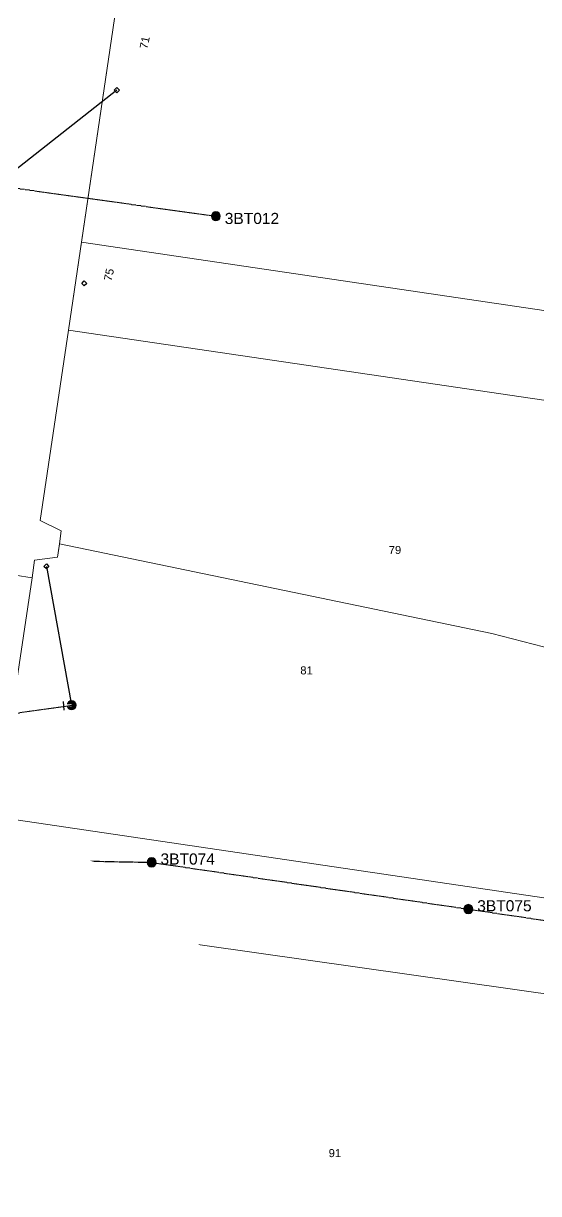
# Model space of a CAD drawing. Header units: metres. Extents: x 282960 to 285195, y 6134329 to 6136665.
# Drawn here: x 283778.6 to 283894.5, y 6135610.3 to 6135873.5 of the extents above; entities that cross this region are included whole.
import ezdxf
from ezdxf.enums import TextEntityAlignment as Align

# ---------------------------------------------------------------- set-up
doc = ezdxf.new("R2010")
doc.units = ezdxf.units.M
doc.linetypes.add('Cable Exist OH', pattern=[1, 1, 0])
doc.layers.get('0').update_dxf_attribs({"color": 6})
doc.layers.add('Cadastre Land Parcels_SP_EXT', color=9, linetype='Continuous', lineweight=5)
doc.layers.add('Cadastre Roads_SP_EXT', color=9, linetype='Continuous', lineweight=5)
for name, color, linetype in [('Mains_HV_EXT', 7, 'Continuous'), ('Mains_LV_EXT', 7, 'Continuous'), ('Notes_HV_MISC', 7, 'Continuous'), ('Notes_LV_MISC', 7, 'Continuous'), ('Services_SP_EXT', 7, 'Continuous'), ('SupportsOH_SP_TR_HV_LV_SL_EXT', 7, 'Continuous')]:
    doc.layers.add(name, color=color, linetype=linetype)
doc.styles.add('POLE_LABEL', font='arial.ttf')
doc.styles.get("Standard").update_dxf_attribs({"font": 'arial.ttf'})

# ---------------------------------------------------------------- blocks, each defined once
blk = doc.blocks.new('CCP_EXT')
at = {"flags": 9}
blk.add_attdef('NOTES', text='', height=0.2, dxfattribs=at).set_placement((0, -2), align=Align.MIDDLE_LEFT)
blk.add_wipeout([(0, 0.57), (0.57, 0), (0, -0.57), (-0.57, 0)])
blk.add_lwpolyline([(-0.57, 0), (0, 0.57), (0.57, 0), (0, -0.57), (-0.57, 0)])
at = {"flags": 1}
blk.add_attdef('Z', (0, 0), '', height=0.2, dxfattribs=at)
at = {"flags": 9}
for tag, p in [('CCP_TYPE', (0, 0)), ('CONSTRUCTED_VOLTAGE', (0, -0.2)), ('OPERATING_VOLTAGE', (0, -0.6)), ('ORIENTATION', (0, -0.8)), ('OWNED_BY', (0, -1)), ('STATE', (0, -1.8)), ('NO_PHASES', (0, -0.4)), ('USAGE', (0, -1.2)), ('LEGEND', (0, -1.4)), ('LIFE_SUPPORT', (0, -1.6))]:
    blk.add_attdef(tag, text='', height=0.2, dxfattribs=at).set_placement(p, align=Align.MIDDLE_LEFT)
blk = doc.blocks.new('POLE_EXT')
blk.add_hatch(color=256).paths.add_polyline_path([(-1, 0, 1), (1, 0, 1)])
blk.add_lwpolyline([(-1, 0, 1), (1, 0, 1)], format="xyb", close=True)
for tag, height, flags, p in [('pNumber', 2.5, 8, (-17.84, 2.07)), ('OWNED_BY', 0.2, 9, (1.35, -0.4)), ('SPECIAL_USE', 0.2, 9, (1.35, -0.8)), ('STATE', 0.2, 9, (1.35, -1)), ('cLV', 0.2, 9, (1.35, -1.4)), ('hDepth', 0.2, 9, (1.35, -1.6)), ('hDia', 0.2, 9, (1.35, -1.8)), ('cHV', 0.2, 9, (1.35, -2)), ('PARENT', 0.2, 9, (1.35, -0.6)), ('USAGE', 0.2, 9, (1.35, -1.2)), ('LBRACKET', 0.2, 9, (1.35, -2.2)), ('LExisting', 0.2, 9, (1.35, -2.4)), ('LANTNUMBER', 0.2, 9, (1.35, -2.6)), ('cLinedev', 0.2, 9, (1.35, -3.4)), ('pExisting', 0.2, 9, (1.35, -3.8)), ('pFooting', 0.2, 9, (1.35, -4.4)), ('pNew', 0.2, 9, (1.35, -4.6)), ('pRelocate', 0.2, 9, (1.35, -5)), ('pRemove', 0.2, 9, (1.35, -5.2)), ('LOther', 0.2, 9, (1.35, -2.8)), ('LRemove', 0.2, 9, (1.35, -3)), ('LEGEND', 0.2, 9, (1.35, -3.2)), ('LOCATION', 0.2, 9, (1.35, -3.6)), ('PFNUMBER', 0.2, 9, (1.35, -4)), ('NEWPFNUMBER', 0.2, 9, (1.35, -4.2)), ('pReplace', 0.2, 9, (1.35, -5.4)), ('pStay', 0.2, 9, (1.35, -5.6)), ('pType', 0.2, 9, (1.35, -5.8)), ('cspan', 0.2, 9, (1.35, -6)), ('STREETNAME', 0.2, 9, (1.35, -6.2)), ('SUBURB', 0.2, 9, (1.35, -6.4)), ('OPERATED_BY', 0.2, 9, (1.36, -7.01)), ('NOTES', 0.2, 9, (1.35, -6.6)), ('MAINTAINED_BY', 0.2, 9, (1.36, -6.81))]:
    blk.add_attdef(tag, text='', height=height, dxfattribs=dict(flags=flags)).set_placement(p, align=Align.MIDDLE_LEFT)
at = {"style": 'POLE_LABEL'}
for tag, height, flags, p in [('ASSET_NUM', 2.5, 8, (2, 2)), ('STRUCTURE_PLANT_NUMBER', 0.2, 9, (1.35, 0.03)), ('STREET_CODE', 0.2, 9, (1.35, -0.2))]:
    blk.add_attdef(tag, text='', height=height, dxfattribs=dict(at, flags=flags)).set_placement(p, align=Align.MIDDLE_LEFT)
at = {"flags": 1}
blk.add_attdef('Z', (1.35, -7.33), '', height=0.2, dxfattribs=at)
blk = doc.blocks.new('End Shackle_EXT')
blk.add_wipeout([(0, 0.25), (1.81, 0.25), (1.82, -0.25), (0, -0.25)])
blk.add_line((1.81, -1), (1.81, 1))
at = {"flags": 1}
blk.add_attdef('Z', (0, 0), '', height=0.2, dxfattribs=at)
at = {"flags": 9}
for tag, p in [('CONNECTOR_TYPE', (0, 0)), ('CONSTRUCTED_VOLTAGE', (0, -0.2)), ('OPERATING_VOLTAGE', (0, -0.6)), ('ORIENTATION', (0, -0.8)), ('OWNED_BY', (0, -1)), ('STATE', (0, -1.2)), ('NO_PHASES', (0, -0.4)), ('USAGE', (0, -1.4)), ('NOTES', (0, -1.6))]:
    blk.add_attdef(tag, text='', height=0.2, dxfattribs=at).set_placement(p, align=Align.MIDDLE_LEFT)
blk = doc.blocks.new('*U138')
blk.add_hatch(color=256).paths.add_polyline_path([(-0.63, 0.18), (0.63, -0.18), (1.14, 4.04)])
for p, q in [((-0.63, 0.18), (1.14, 4.04)), ((1.14, 4.04), (0.63, -0.18)), ((-0.63, 0.18), (0.63, -0.18))]:
    blk.add_line(p, q)
at = {"color": 250}
blk.add_wipeout([(-61.37, 21.8), (-42.29, 88.84), (89.43, 51.43), (70.35, -15.61)], dxfattribs=at)
blk = doc.blocks.new('*U139')
blk.add_hatch(color=256).paths.add_polyline_path([(-0.63, 0.18), (0.63, -0.18), (1.14, 4.04)])
for p, q in [((-0.63, 0.18), (1.14, 4.04)), ((1.14, 4.04), (0.63, -0.18)), ((-0.63, 0.18), (0.63, -0.18))]:
    blk.add_line(p, q)
at = {"color": 250}
blk.add_wipeout([(-44.07, 16.88), (-30.14, 65.87), (70.77, 37.21), (56.84, -11.78)], dxfattribs=at)

msp = doc.modelspace()

# ---------------------------------------------------------------- linework, layer by layer
at = {"layer": 'Cadastre Land Parcels_SP_EXT', "linetype": 'Continuous'}
for p, q in [((283804.8, 6135913.39), (283791.65, 6135824.3)), ((283791.65, 6135824.3), (283788.73, 6135804.5)), ((283902.31, 6135807.96), (283791.65, 6135824.3)), ((283791.65, 6135824.3), (283902.31, 6135807.96)), ((283788.73, 6135804.5), (283782.37, 6135761.65)), ((283788.73, 6135804.5), (283969.52, 6135777.81)), ((283969.52, 6135777.81), (283788.73, 6135804.5)), ((283782.37, 6135761.65), (283787.13, 6135759.38)), ((283787.13, 6135759.38), (283786.69, 6135756.4)), ((283786.69, 6135756.4), (283786.24, 6135753.41)), ((283883.96, 6135736.28), (283786.69, 6135756.4)), ((283786.69, 6135756.4), (283883.96, 6135736.28)), ((283781.13, 6135752.74), (283780.54, 6135748.76)), ((283786.24, 6135753.41), (283781.13, 6135752.74)), ((283780.54, 6135748.76), (283776.67, 6135722.66)), ((283928, 6135724.82), (283883.96, 6135736.28)), ((283883.96, 6135736.28), (283928, 6135724.82)), ((283772.56, 6135694.98), (283953.31, 6135668.3)), ((283953.31, 6135668.3), (283772.56, 6135694.98)), ((283948.71, 6135647.69), (283769.34, 6135673.15)), ((283769.34, 6135673.15), (283948.71, 6135647.69))]:
    msp.add_line(p, q, dxfattribs=at)
at = {"layer": 'Cadastre Roads_SP_EXT', "linetype": 'Continuous'}
for p, q in [((283782.37, 6135761.65), (283788.73, 6135804.5)), ((283787.13, 6135759.38), (283782.37, 6135761.65)), ((283786.69, 6135756.39), (283787.13, 6135759.38)), ((283786.24, 6135753.41), (283786.69, 6135756.39)), ((283780.54, 6135748.76), (283781.13, 6135752.74)), ((283770.6, 6135750.36), (283780.54, 6135748.76))]:
    msp.add_line(p, q, dxfattribs=at)
at = {"layer": 'Mains_HV_EXT', "linetype": 'Cable Exist OH'}
for p, q in [((283767.13, 6135685.6), (283807.45, 6135684.79)), ((283807.45, 6135684.79), (283878.69, 6135674.27)), ((283878.69, 6135674.27), (283957.52, 6135662.63))]:
    msp.add_line(p, q, dxfattribs=at)
at = {"layer": 'Mains_LV_EXT', "linetype": 'Cable Exist OH'}
msp.add_line((283772.43, 6135837.08), (283821.9, 6135830.12), dxfattribs=at)

# ---------------------------------------------------------------- block references
at = {"layer": 'SupportsOH_SP_TR_HV_LV_SL_EXT'}
ref = msp.add_blockref('POLE_EXT', (283821.9, 6135830.12), dxfattribs=at)
ref.add_attrib('ASSET_NUM', '3BT012', dxfattribs={"layer": '0', "height": 2.5, "style": 'POLE_LABEL'}).set_placement((283823.9, 6135830.87), align=Align.TOP_LEFT)
msp.add_blockref('POLE_EXT', (283789.44, 6135720.13), dxfattribs=at)
ref = msp.add_blockref('POLE_EXT', (283807.45, 6135684.79), dxfattribs=at)
ref.add_attrib('ASSET_NUM', '3BT074', dxfattribs={"layer": '0', "height": 2.5, "style": 'POLE_LABEL'}).set_placement((283809.45, 6135685.54), align=Align.MIDDLE_LEFT)
ref = msp.add_blockref('POLE_EXT', (283878.69, 6135674.27), dxfattribs=at)
ref.add_attrib('ASSET_NUM', '3BT075', dxfattribs={"layer": '0', "height": 2.5, "style": 'POLE_LABEL'}).set_placement((283880.69, 6135675.02), align=Align.MIDDLE_LEFT)

# ---------------------------------------------------------------- texts
at = {"layer": 'Cadastre Land Parcels_SP_EXT'}
for s, rotation, p in [('71', 78.2177, (283806.48, 6135867.62)), ('75', 78.218, (283798.44, 6135815.41))]:
    msp.add_text(s, height=1.8, rotation=rotation, dxfattribs=at).set_placement(p)
for s, p in [('79', (283860.78, 6135754.14)), ('81', (283840.89, 6135727.06)), ('91', (283847.26, 6135618.49))]:
    msp.add_text(s, height=1.8, dxfattribs=at).set_placement(p)

# ---------------------------------------------------------------- next in the draw order: block references
at = {"layer": 'Services_SP_EXT'}
for p in [(283799.62, 6135858.47), (283783.79, 6135751.36)]:
    msp.add_blockref('CCP_EXT', p, dxfattribs=at)
at = {"layer": 'Services_SP_EXT', "rotation": 90.0000000000002}
msp.add_blockref('CCP_EXT', (283792.3, 6135815), dxfattribs=at)

# ---------------------------------------------------------------- next in the draw order: linework, layer by layer
at = {"layer": 'Cadastre Roads_SP_EXT', "linetype": 'Continuous'}
for p, q in [((283788.73, 6135804.5), (283804.8, 6135913.39)), ((283781.13, 6135752.74), (283786.24, 6135753.41))]:
    msp.add_line(p, q, dxfattribs=at)
at = {"layer": 'Services_SP_EXT'}
for p, q in [((283799.6, 6135858.46), (283772.43, 6135837.08)), ((283783.79, 6135751.36), (283789.44, 6135720.13))]:
    msp.add_line(p, q, dxfattribs=at)

# ---------------------------------------------------------------- next in the draw order: block references
at = {"layer": 'Mains_LV_EXT', "rotation": 184.1984304262255}
msp.add_blockref('End Shackle_EXT', (283789.44, 6135720.13), dxfattribs=at)

# ---------------------------------------------------------------- next in the draw order: linework, layer by layer
at = {"layer": 'Mains_LV_EXT', "linetype": 'Cable Exist OH'}
msp.add_line((283756.04, 6135715.34), (283789.44, 6135720.13), dxfattribs=at)

# ---------------------------------------------------------------- next in the draw order: block references
at = {"layer": 'Notes_HV_MISC'}
msp.add_blockref('*U138', (283731.72, 6135625.9), dxfattribs=at)

# ---------------------------------------------------------------- next in the draw order: block references
at = {"layer": 'Notes_LV_MISC'}
msp.add_blockref('*U139', (283733.5, 6135632.17), dxfattribs=at)

doc.saveas('drawing.dxf')
